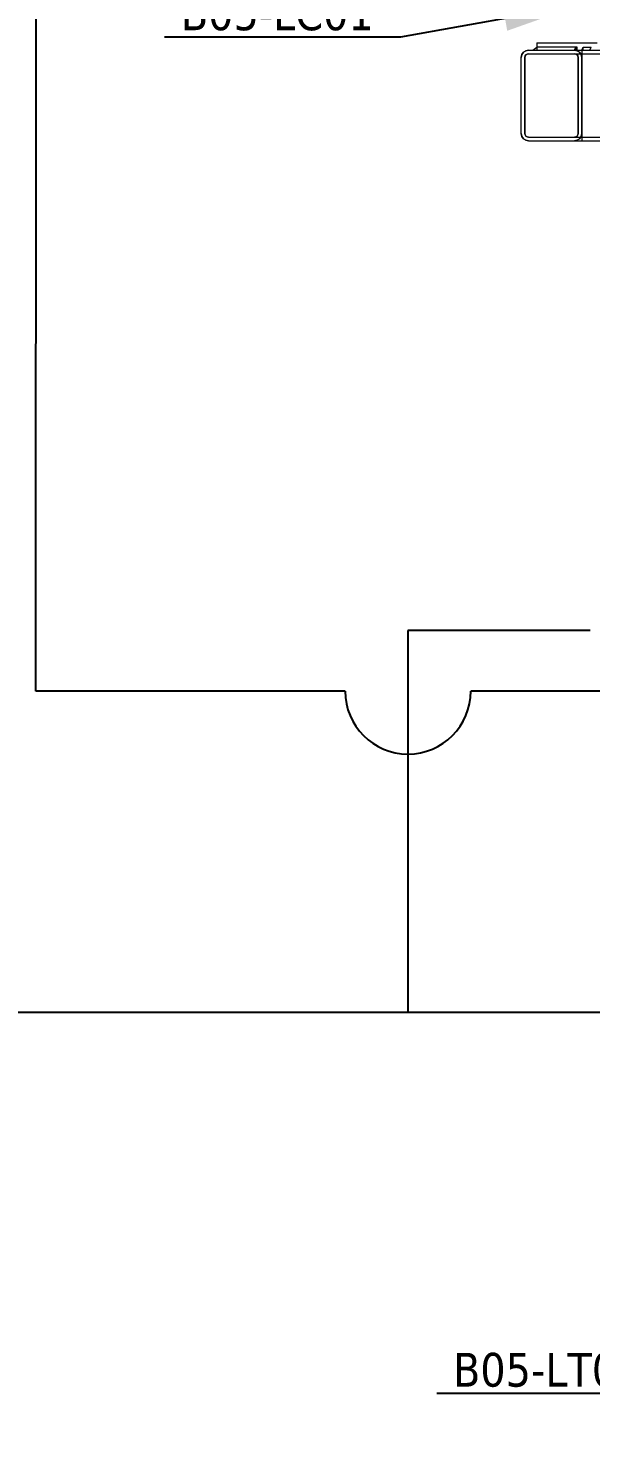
# Model space of a CAD drawing. Header units: millimetres. Extents: x -6314 to 11113, y -129 to 3675.
# Drawn here: x -4411.3 to -4225.3, y 1554.6 to 2018 of the extents above; entities that cross this region are included whole.
import ezdxf

# ---------------------------------------------------------------- set-up
doc = ezdxf.new("R2010")
doc.units = ezdxf.units.MM
doc.layers.add('Equipment', color=123, linetype='Continuous')
doc.layers.add('HW LINE', color=1, linetype='Continuous')
doc.dimstyles.new('ISO-25', dxfattribs={"dimtxt": 2.5, "dimasz": 2.5, "dimexe": 1.25, "dimexo": 0.625, "dimtad": 1, "dimtxsty": 'Standard', "dimcen": 2.5, "dimadec": 0, "dimazin": 0, "dimtfac": 1, "dimtmove": 0, "dimatfit": 3, "dimfxl": 1, "dimarcsym": 0})

# ---------------------------------------------------------------- blocks, each defined once
blk = doc.blocks.new('A$C161d446f')
at = {"layer": 'Equipment', "linetype": 'Continuous', "lineweight": 0, "extrusion": (0, 1, 0)}
for p, q in [((170.75, 335.62), (150.75, 335.62)), ((153.22, 333.22), (152.72, 334.22)), ((155.4, 334.22), (152.72, 334.22)), ((155.9, 333.22), (155.4, 334.22)), ((155.4, 333.22), (155.4, 334.22)), ((158.3, 333.22), (157.43, 334.22)), ((157.43, 333.22), (157.43, 334.22)), ((157.43, 334.22), (170.75, 334.22)), ((158.3, 333.22), (157.8, 334.22)), ((157.8, 334.22), (157.8, 333.22)), ((170.75, 335.62), (170.75, 334.22)), ((172.12, 333.22), (170.75, 334.22)), ((170.75, 334.22), (170.75, 333.22)), ((170.75, 334.22), (170.75, 333.22)), ((173.5, 333.22), (-148.1, 333.22)), ((173.5, 332.02), (-148.1, 332.02)), ((155.9, 333.22), (155.9, 330.82)), ((155.9, 305.62), (155.9, 330.82)), ((155.9, 330.82), (155.9, 305.62)), ((157.1, 330.82), (157.1, 305.62)), ((157.1, 305.62), (157.1, 330.82)), ((174.7, 305.62), (174.7, 330.82)), ((174.7, 330.82), (174.7, 305.62)), ((175.9, 305.62), (175.9, 330.82)), ((175.9, 305.62), (175.9, 330.82)), ((173.5, 304.42), (-148.1, 304.42)), ((173.5, 303.22), (-148.1, 303.22)), ((155.9, 305.62), (155.9, 303.22))]:
    blk.add_line(p, q, dxfattribs=at)
at = {"layer": 'Equipment', "linetype": 'Continuous', "lineweight": 0, "extrusion": (0, 0, -1)}
for centre, radius, start, end in [((-158.3, 330.82), 2.4, 0, 90), ((-158.3, 330.82), 1.2, 0, 90), ((-173.5, 330.82), 2.4, 90, 180), ((-173.5, 330.82), 1.2, 90, 180), ((-158.3, 305.62), 2.4, 270, 0), ((-158.3, 305.62), 1.2, 270, 0), ((-173.5, 305.62), 2.4, 180, 270), ((-173.5, 305.62), 1.2, 180, 270)]:
    blk.add_arc(centre, radius, start, end, dxfattribs=at)
at = {"layer": 'Equipment', "linetype": 'Continuous', "lineweight": 0}
for centre, radius, start, end in [((158.3, 330.82), 2.4, 90, 180), ((158.3, 330.82), 1.2, 90, 180), ((173.5, 330.82), 2.4, 0, 90), ((173.5, 330.82), 1.2, 0, 90), ((158.3, 305.62), 2.4, 180, 270), ((158.3, 305.62), 1.2, 180, 270), ((173.5, 305.62), 2.4, 270, 0), ((173.5, 305.62), 1.2, 270, 0)]:
    blk.add_arc(centre, radius, start, end, dxfattribs=at)

msp = doc.modelspace()

# ---------------------------------------------------------------- linework, layer by layer
at = {"layer": 'HW LINE'}
for p, q in [((-4408.75, 1798.67), (-4408.64, 2053.58)), ((-4225.27, 1818.71), (-4285.53, 1818.71)), ((-4285.53, 1818.71), (-4285.53, 1692.48)), ((-4306.32, 1798.67), (-4408.76, 1798.67)), ((-4219.25, 1798.67), (-4264.73, 1798.67))]:
    msp.add_line(p, q, dxfattribs=at)
msp.add_lwpolyline([(-4456.34, 1692.48), (-4428.25, 1692.48), (-4199.48, 1692.48), (-4133.26, 1692.48)], dxfattribs=at)
msp.add_arc((-4285.53, 1798.67), 20.79, 180, 0, dxfattribs=at)

# ---------------------------------------------------------------- block references
at = {"xscale": -1}
msp.add_blockref('A$C161d446f', (-4072.12, 1677.49), dxfattribs=at)

# ---------------------------------------------------------------- texts
at = {"char_height": 11.1664, "width": 777.1843, "attachment_point": 1}
for s, insert in [('{\\fTahoma|b0|i0|c0|p34;B05-LC01}', (-4360.72, 2028.46)), ('{\\fTahoma|b0|i0|c0|p34;B05-LT02}', (-4270.62, 1579.82))]:
    msp.add_mtext(s, dxfattribs=dict(at, insert=insert))

# ---------------------------------------------------------------- leaders
at = {"linetype": 'Continuous', "lineweight": -3}
for points in [[(-4228.79, 2025.56), (-4287.97, 2014.96), (-4366.08, 2014.96)], [(-4127.87, 1647.53), (-4197.87, 1566.32), (-4275.98, 1566.32)], [(-4093.92, 1581.22), (-4169.32, 1497.72), (-4263.03, 1497.72)]]:
    msp.add_leader(points, dimstyle='ISO-25', override={"dimscale": 10, "dimtad": 0}, dxfattribs=at)

doc.saveas('drawing.dxf')
